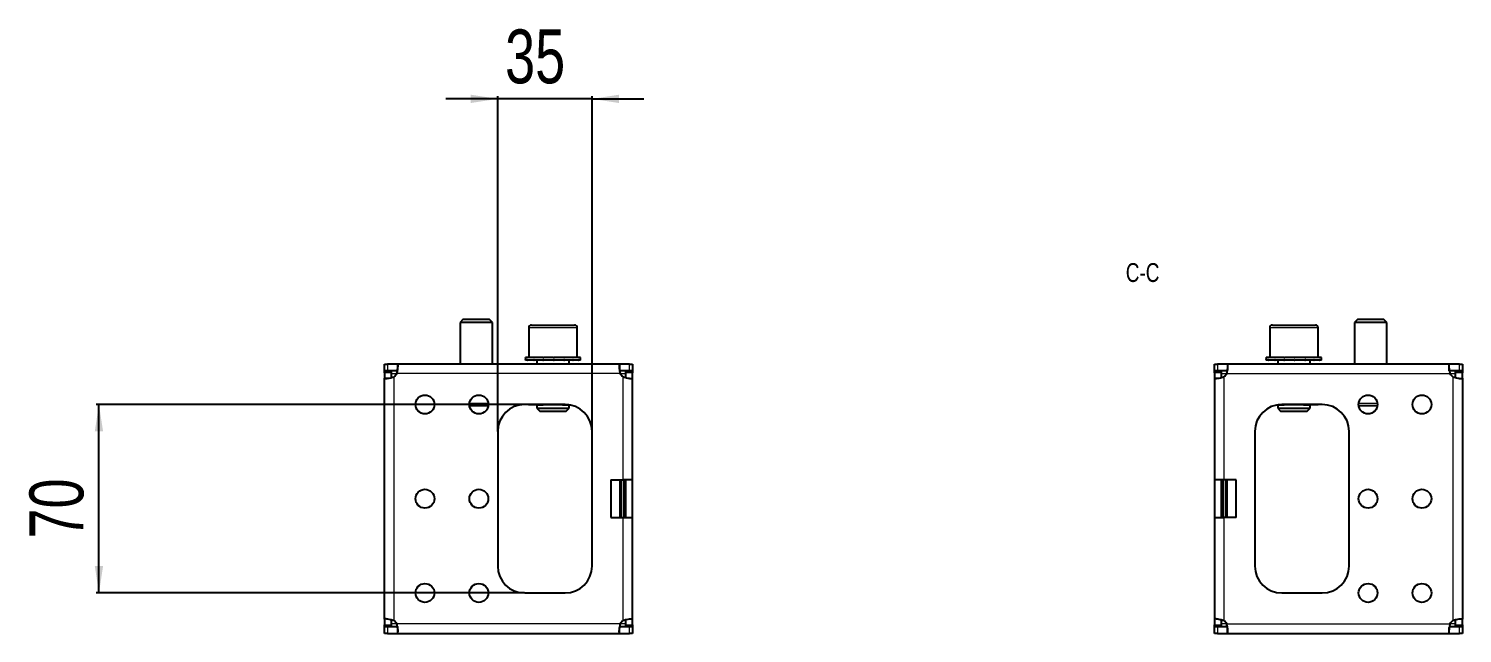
# Model space of a CAD drawing. Header units: millimetres. Extents: x -438 to 2305, y -470 to 586.
# Drawn here: x 1773 to 2305, y 195 to 420 of the extents above; entities that cross this region are included whole.
import ezdxf

# ---------------------------------------------------------------- set-up
doc = ezdxf.new("R2010")
doc.units = ezdxf.units.MM
doc.layers.add('FORMAT', color=7, linetype='Continuous')
doc.styles.add('SLDTEXTSTYLE0', font='TXT', dxfattribs={"width": 0.75})
doc.dimstyles.new('SLDDIMSTYLE0', dxfattribs={"dimtxt": 20, "dimasz": 10, "dimexe": 0, "dimexo": 0.0625, "dimgap": 5, "dimtad": 2, "dimdec": 1, "dimrnd": 1e-09, "dimzin": 12, "dimdsep": 46, "dimtxsty": 'SLDTEXTSTYLE0', "dimsah": 1, "dimcen": 0.09, "dimadec": 0, "dimazin": 3, "dimtfac": 1, "dimtofl": 0, "dimtmove": 0, "dimatfit": 3, "dimfxl": 0, "dimfrac": 2, "dimtolj": 1, "dimtzin": 12, "dimarcsym": 0})
doc.dimstyles.new('SLDDIMSTYLE1', dxfattribs={"dimtxt": 20, "dimasz": 10, "dimexe": 0, "dimexo": 0.0625, "dimgap": 5, "dimtad": 2, "dimdec": 1, "dimrnd": 1e-09, "dimzin": 12, "dimdsep": 46, "dimtxsty": 'SLDTEXTSTYLE0', "dimsah": 1, "dimcen": 0.09, "dimadec": 0, "dimazin": 3, "dimtfac": 1, "dimtmove": 0, "dimatfit": 0, "dimfxl": 0, "dimfrac": 2, "dimtolj": 1, "dimtzin": 12, "dimarcsym": 0})

# ---------------------------------------------------------------- blocks, each defined once
blk = doc.blocks.new('_D_9')
at = {"layer": 'FORMAT'}
for p, q in [((1946.7, 269.96), (1946.7, 394.45)), ((1981.7, 269.96), (1981.7, 394.45)), ((1946.7, 393.45), (1927.47, 393.45)), ((1981.7, 393.45), (1946.7, 393.45)), ((1981.7, 393.45), (2000.93, 393.45))]:
    blk.add_line(p, q, dxfattribs=at)
for points in [[(1946.7, 393.45), (1936.7, 394.99), (1936.7, 391.91)], [(1981.7, 393.45), (1991.7, 391.91), (1991.7, 394.99)]]:
    blk.add_solid(points, dxfattribs=at)
at = {"layer": 'FORMAT', "insert": (1949.42, 419.23), "char_height": 20, "attachment_point": 1, "style": 'SLDTEXTSTYLE0'}
blk.add_mtext('35', dxfattribs=at)
blk = doc.blocks.new('_D_10')
at = {"layer": 'FORMAT'}
for p, q in [((1956.69, 279.95), (1797.69, 279.95)), ((1798.69, 209.95), (1798.69, 279.95)), ((1956.69, 209.95), (1797.69, 209.95))]:
    blk.add_line(p, q, dxfattribs=at)
for points in [[(1798.69, 279.95), (1797.15, 269.95), (1800.23, 269.95)], [(1798.69, 209.95), (1800.23, 219.95), (1797.15, 219.95)]]:
    blk.add_solid(points, dxfattribs=at)
at = {"layer": 'FORMAT', "insert": (1772.91, 230.17), "char_height": 20, "attachment_point": 1, "rotation": 90, "style": 'SLDTEXTSTYLE0'}
blk.add_mtext('70', dxfattribs=at)

msp = doc.modelspace()

# ---------------------------------------------------------------- linework, layer by layer
at = {"color": 7, "linetype": 'Continuous', "lineweight": 25}
for p, q in [((1933.77, 311.45), (1932.7, 310.37)), ((1932.7, 310.37), (1932.7, 294.95)), ((1944.7, 310.37), (1932.7, 310.37)), ((1943.62, 311.45), (1933.77, 311.45)), ((1944.7, 310.37), (1943.62, 311.45)), ((1944.7, 294.95), (1944.7, 310.37)), ((1959.2, 309.45), (1967.59, 309.45)), ((1967.59, 309.45), (1975.2, 309.45)), ((2234.2, 309.45), (2242.54, 309.45)), ((2242.54, 309.45), (2250.2, 309.45)), ((2265.77, 311.45), (2264.7, 310.37)), ((2264.7, 310.37), (2264.7, 294.95)), ((2276.7, 310.37), (2264.7, 310.37)), ((2275.62, 311.45), (2265.77, 311.45)), ((2276.7, 310.37), (2275.62, 311.45)), ((2276.7, 294.95), (2276.7, 310.37)), ((1958.2, 308.45), (1958.2, 297.45)), ((1976.2, 297.45), (1976.2, 308.45)), ((2233.2, 308.45), (2233.2, 297.45)), ((2251.2, 297.45), (2251.2, 308.45)), ((1904.7, 292.45), (1904.7, 294.95)), ((1904.7, 294.95), (1905.81, 294.95)), ((1909.53, 294.95), (1905.81, 294.95)), ((1991.86, 294.95), (1909.53, 294.95)), ((1909.53, 294.95), (1909.53, 292.73)), ((1956.95, 297.45), (1956.95, 296.45)), ((1956.95, 297.45), (1956.95, 297.2)), ((1957.78, 297.45), (1956.95, 297.45)), ((1956.95, 297.45), (1956.95, 297.45)), ((1956.95, 296.45), (1956.95, 296.7)), ((1957.78, 296.45), (1956.95, 296.45)), ((1956.95, 296.45), (1956.95, 296.45)), ((1957.78, 297.45), (1957.88, 297.45)), ((1957.78, 296.45), (1957.88, 296.45)), ((1957.88, 297.45), (1957.88, 297.2)), ((1960.05, 297.45), (1957.88, 297.45)), ((1957.88, 296.45), (1957.88, 296.7)), ((1960.05, 296.45), (1957.88, 296.45)), ((1960.05, 297.45), (1960.23, 297.45)), ((1960.05, 296.45), (1960.23, 296.45)), ((1960.23, 297.45), (1960.23, 297.2)), ((1963.4, 297.45), (1960.23, 297.45)), ((1960.23, 296.45), (1960.23, 296.7)), ((1963.4, 296.45), (1960.23, 296.45)), ((1961.2, 296.45), (1961.2, 294.95)), ((1963.4, 297.45), (1963.64, 297.45)), ((1963.4, 296.45), (1963.64, 296.45)), ((1963.64, 297.45), (1963.64, 297.2)), ((1967.34, 297.45), (1963.64, 297.45)), ((1963.64, 296.45), (1963.64, 296.7)), ((1967.34, 296.45), (1963.64, 296.45)), ((1967.34, 297.45), (1967.63, 297.45)), ((1967.34, 297.45), (1967.41, 297.45)), ((1967.34, 296.45), (1967.49, 296.45)), ((1967.49, 296.45), (1967.59, 296.45)), ((1967.54, 297.45), (1967.59, 297.45)), ((1967.59, 297.45), (1967.59, 297.2)), ((1971.25, 297.45), (1967.59, 297.45)), ((1967.59, 296.45), (1967.59, 296.7)), ((1971.25, 296.45), (1967.59, 296.45)), ((1971.25, 297.45), (1971.48, 297.45)), ((1971.25, 296.45), (1971.48, 296.45)), ((1971.48, 297.45), (1971.48, 297.2)), ((1974.54, 297.45), (1971.48, 297.45)), ((1971.48, 296.45), (1971.48, 296.7)), ((1974.54, 296.45), (1971.48, 296.45)), ((1973.2, 294.95), (1973.2, 296.45)), ((1974.54, 297.45), (1974.71, 297.45)), ((1974.54, 296.45), (1974.71, 296.45)), ((1974.71, 297.45), (1974.71, 297.2)), ((1976.72, 297.45), (1974.71, 297.45)), ((1974.71, 296.45), (1974.71, 296.7)), ((1976.72, 296.45), (1974.71, 296.45)), ((1976.72, 297.45), (1976.81, 297.45)), ((1976.72, 296.45), (1976.81, 296.45)), ((1976.81, 297.45), (1976.81, 297.2)), ((1977.45, 297.45), (1976.81, 297.45)), ((1976.81, 296.45), (1976.81, 296.7)), ((1977.45, 296.45), (1976.81, 296.45)), ((1977.45, 296.45), (1977.45, 297.45)), ((1991.86, 294.95), (1991.86, 292.45)), ((1995.59, 294.95), (1991.86, 294.95)), ((1995.59, 294.95), (1996.7, 294.95)), ((1996.7, 294.95), (1996.7, 292.45)), ((2212.7, 292.45), (2212.7, 294.95)), ((2212.7, 294.95), (2213.81, 294.95)), ((2217.53, 294.95), (2213.81, 294.95)), ((2217.53, 294.95), (2217.53, 292.73)), ((2299.86, 294.95), (2217.53, 294.95)), ((2231.95, 297.45), (2231.95, 296.45)), ((2231.95, 297.45), (2231.95, 297.2)), ((2232.78, 297.45), (2231.95, 297.45)), ((2231.95, 297.45), (2231.95, 297.45)), ((2231.95, 296.45), (2231.95, 296.7)), ((2232.78, 296.45), (2231.95, 296.45)), ((2231.95, 296.45), (2231.95, 296.45)), ((2232.78, 297.45), (2232.88, 297.45)), ((2232.78, 296.45), (2232.88, 296.45)), ((2232.88, 297.45), (2232.88, 297.2)), ((2235.05, 297.45), (2232.88, 297.45)), ((2232.88, 296.45), (2232.88, 296.7)), ((2235.05, 296.45), (2232.88, 296.45)), ((2235.05, 297.45), (2235.23, 297.45)), ((2235.05, 296.45), (2235.23, 296.45)), ((2235.23, 297.45), (2235.23, 297.2)), ((2238.41, 297.45), (2235.23, 297.45)), ((2235.23, 296.45), (2235.23, 296.7)), ((2238.41, 296.45), (2235.23, 296.45)), ((2236.2, 296.45), (2236.2, 294.95)), ((2238.41, 297.45), (2238.64, 297.45)), ((2238.41, 296.45), (2238.64, 296.45)), ((2238.64, 297.45), (2238.64, 297.2)), ((2242.34, 297.45), (2238.64, 297.45)), ((2238.64, 296.45), (2238.64, 296.7)), ((2242.34, 296.45), (2238.64, 296.45)), ((2242.34, 297.45), (2242.58, 297.45)), ((2242.34, 297.45), (2242.42, 297.45)), ((2242.34, 296.45), (2242.49, 296.45)), ((2242.49, 296.45), (2242.59, 296.45)), ((2242.54, 297.45), (2242.59, 297.45)), ((2242.59, 297.45), (2242.59, 297.2)), ((2246.25, 297.45), (2242.59, 297.45)), ((2242.59, 296.45), (2242.59, 296.7)), ((2246.25, 296.45), (2242.59, 296.45)), ((2246.25, 297.45), (2246.48, 297.45)), ((2246.25, 296.45), (2246.48, 296.45)), ((2246.48, 297.45), (2246.48, 297.2)), ((2249.55, 297.45), (2246.48, 297.45)), ((2246.48, 296.45), (2246.48, 296.7)), ((2249.55, 296.45), (2246.48, 296.45)), ((2248.2, 294.95), (2248.2, 296.45)), ((2249.55, 297.45), (2249.72, 297.45)), ((2249.55, 296.45), (2249.72, 296.45)), ((2249.72, 297.45), (2249.72, 297.2)), ((2251.72, 297.45), (2249.72, 297.45)), ((2249.72, 296.45), (2249.72, 296.7)), ((2251.72, 296.45), (2249.72, 296.45)), ((2251.72, 297.45), (2251.81, 297.45)), ((2251.72, 296.45), (2251.81, 296.45)), ((2251.81, 297.45), (2251.81, 297.2)), ((2252.45, 297.45), (2251.81, 297.45)), ((2251.81, 296.45), (2251.81, 296.7)), ((2252.45, 296.45), (2251.81, 296.45)), ((2252.45, 296.45), (2252.45, 297.45)), ((2299.86, 292.45), (2299.86, 294.95)), ((2303.59, 294.95), (2299.86, 294.95)), ((2303.59, 294.95), (2304.7, 294.95)), ((2304.7, 294.95), (2304.7, 292.45)), ((1905.81, 292.45), (1904.7, 292.45)), ((1904.7, 292.45), (1904.7, 292.35)), ((1904.7, 292.35), (1907.2, 292.35)), ((1904.7, 291.74), (1904.7, 292.35)), ((1904.7, 291.74), (1904.7, 289.67)), ((1904.7, 200.22), (1904.7, 289.67)), ((1904.7, 289.67), (1905.79, 289.67)), ((1909.53, 292.45), (1905.81, 292.45)), ((1907.2, 292.35), (1907.2, 291.74)), ((1907.2, 291.74), (1907.2, 289.92)), ((1995.59, 292.45), (1991.86, 292.45)), ((1994.2, 292.35), (1996.7, 292.35)), ((1994.2, 291.74), (1994.2, 292.35)), ((1994.2, 289.9), (1994.2, 291.74)), ((1996.7, 292.45), (1995.59, 292.45)), ((1996.7, 292.35), (1996.7, 292.45)), ((1996.7, 292.35), (1996.7, 291.74)), ((1996.7, 289.67), (1996.7, 291.74)), ((1996.7, 251.95), (1996.7, 289.67)), ((2213.81, 292.45), (2212.7, 292.45)), ((2212.7, 292.45), (2212.7, 292.35)), ((2212.7, 292.35), (2215.2, 292.35)), ((2212.7, 291.74), (2212.7, 292.35)), ((2212.7, 291.74), (2212.7, 289.67)), ((2212.7, 289.67), (2213.79, 289.67)), ((2212.7, 289.67), (2212.7, 251.95)), ((2217.53, 292.45), (2213.81, 292.45)), ((2215.2, 292.35), (2215.2, 291.74)), ((2215.2, 291.74), (2215.2, 289.92)), ((2303.59, 292.45), (2299.86, 292.45)), ((2302.2, 292.35), (2304.7, 292.35)), ((2302.2, 291.74), (2302.2, 292.35)), ((2302.2, 289.9), (2302.2, 291.74)), ((2304.7, 292.45), (2303.59, 292.45)), ((2304.7, 292.35), (2304.7, 292.45)), ((2304.7, 292.35), (2304.7, 291.74)), ((2304.7, 289.67), (2304.7, 291.74)), ((2304.7, 289.67), (2304.7, 200.22)), ((1943.16, 279.45), (1936.23, 279.45)), ((1971.7, 279.95), (1956.7, 279.95)), ((1958.37, 279.85), (1958.35, 279.85)), ((1958.37, 279.85), (1958.37, 279.85)), ((1958.47, 279.85), (1958.37, 279.85)), ((1958.47, 279.95), (1958.47, 279.85)), ((1961.72, 279.85), (1958.47, 279.85)), ((1961.2, 279.85), (1961.2, 278.52)), ((1961.2, 278.52), (1962.27, 277.45)), ((1961.2, 278.52), (1967.49, 278.52)), ((1961.72, 279.85), (1963.62, 279.85)), ((1962.27, 277.45), (1967.44, 277.45)), ((1964.17, 279.85), (1963.62, 279.85)), ((1970.22, 279.85), (1964.17, 279.85)), ((1967.44, 277.45), (1972.12, 277.45)), ((1967.49, 278.52), (1973.2, 278.52)), ((1970.77, 279.85), (1970.22, 279.85)), ((1970.77, 279.85), (1972.67, 279.85)), ((1972.12, 277.45), (1973.2, 278.52)), ((1973.11, 279.85), (1972.67, 279.85)), ((1973.2, 278.52), (1973.2, 279.83)), ((2236.2, 279.83), (2236.2, 278.52)), ((2236.2, 278.52), (2237.27, 277.45)), ((2236.2, 278.52), (2242.45, 278.52)), ((2236.72, 279.85), (2236.29, 279.85)), ((2236.72, 279.85), (2238.62, 279.85)), ((2237.27, 277.45), (2242.41, 277.45)), ((2252.7, 279.95), (2237.7, 279.95)), ((2239.17, 279.85), (2238.62, 279.85)), ((2245.22, 279.85), (2239.17, 279.85)), ((2242.41, 277.45), (2247.12, 277.45)), ((2242.45, 278.52), (2248.2, 278.52)), ((2245.77, 279.85), (2245.22, 279.85)), ((2245.77, 279.85), (2247.67, 279.85)), ((2247.12, 277.45), (2248.2, 278.52)), ((2250.93, 279.85), (2247.67, 279.85)), ((2248.2, 278.52), (2248.2, 279.85)), ((2250.93, 279.85), (2250.93, 279.95)), ((2251.03, 279.85), (2250.93, 279.85)), ((2251.05, 279.85), (2251.03, 279.85)), ((2251.03, 279.85), (2251.03, 279.85)), ((2273.16, 279.45), (2266.23, 279.45)), ((1946.7, 269.95), (1946.7, 219.95)), ((1981.7, 219.95), (1981.7, 269.95)), ((2227.7, 269.95), (2227.7, 219.95)), ((2262.7, 219.95), (2262.7, 269.95)), ((1988.7, 251.95), (1993.2, 251.95)), ((1988.7, 251.95), (1988.7, 237.95)), ((1996.7, 251.95), (1993.2, 251.95)), ((1994.2, 237.95), (1994.2, 251.95)), ((1996.7, 237.95), (1996.7, 251.95)), ((2216.2, 251.95), (2212.7, 251.95)), ((2212.7, 251.95), (2212.7, 237.95)), ((2215.2, 251.95), (2215.2, 237.95)), ((2220.7, 251.95), (2216.2, 251.95)), ((2220.7, 237.95), (2220.7, 251.95)), ((1988.7, 237.95), (1993.2, 237.95)), ((1993.2, 237.95), (1996.7, 237.95)), ((1996.7, 200.22), (1996.7, 237.95)), ((2212.7, 237.95), (2216.2, 237.95)), ((2212.7, 237.95), (2212.7, 200.22)), ((2220.7, 237.95), (2216.2, 237.95)), ((1956.7, 209.95), (1971.7, 209.95)), ((2237.7, 209.95), (2252.7, 209.95)), ((1904.7, 200.22), (1904.7, 198.16)), ((1904.7, 197.55), (1904.7, 198.16)), ((1907.2, 197.55), (1904.7, 197.55)), ((1904.7, 197.55), (1904.7, 197.45)), ((1904.7, 194.95), (1904.7, 197.45)), ((1904.7, 197.45), (1905.81, 197.45)), ((1905.81, 197.45), (1909.53, 197.45)), ((1907.2, 200), (1907.2, 198.16)), ((1907.2, 198.16), (1907.2, 197.55)), ((1909.53, 197.45), (1909.53, 194.95)), ((1991.86, 197.45), (1995.59, 197.45)), ((1991.86, 194.95), (1991.86, 197.16)), ((1994.2, 198.16), (1994.2, 199.98)), ((1994.2, 197.55), (1994.2, 198.16)), ((1996.7, 197.55), (1994.2, 197.55)), ((1995.59, 197.45), (1996.7, 197.45)), ((1996.7, 200.22), (1995.6, 200.22)), ((1996.7, 198.16), (1996.7, 200.22)), ((1996.7, 198.16), (1996.7, 197.55)), ((1996.7, 197.45), (1996.7, 197.55)), ((1996.7, 197.45), (1996.7, 194.95)), ((2212.7, 200.22), (2212.7, 198.16)), ((2212.7, 197.55), (2212.7, 198.16)), ((2215.2, 197.55), (2212.7, 197.55)), ((2212.7, 197.55), (2212.7, 197.45)), ((2212.7, 194.95), (2212.7, 197.45)), ((2212.7, 197.45), (2213.81, 197.45)), ((2213.81, 197.45), (2217.53, 197.45)), ((2215.2, 200), (2215.2, 198.16)), ((2215.2, 198.16), (2215.2, 197.55)), ((2217.53, 194.95), (2217.53, 197.45)), ((2299.86, 197.45), (2303.59, 197.45)), ((2299.86, 194.95), (2299.86, 197.16)), ((2302.2, 198.16), (2302.2, 199.98)), ((2302.2, 197.55), (2302.2, 198.16)), ((2304.7, 197.55), (2302.2, 197.55)), ((2303.59, 197.45), (2304.7, 197.45)), ((2304.7, 200.22), (2303.6, 200.22)), ((2304.7, 198.16), (2304.7, 200.22)), ((2304.7, 198.16), (2304.7, 197.55)), ((2304.7, 197.45), (2304.7, 197.55)), ((2304.7, 197.45), (2304.7, 194.95)), ((1905.81, 194.95), (1904.7, 194.95)), ((1905.81, 194.95), (1909.53, 194.95)), ((1909.53, 194.95), (1991.86, 194.95)), ((1991.86, 194.95), (1995.59, 194.95)), ((1996.7, 194.95), (1995.59, 194.95)), ((2213.81, 194.95), (2212.7, 194.95)), ((2213.81, 194.95), (2217.53, 194.95)), ((2217.53, 194.95), (2299.86, 194.95)), ((2299.86, 194.95), (2303.59, 194.95)), ((2304.7, 194.95), (2303.59, 194.95))]:
    msp.add_line(p, q, dxfattribs=at)
at = {"color": 8, "linetype": 'Continuous', "lineweight": 18}
for p, q in [((1967.63, 308.45), (1958.2, 308.45)), ((1976.2, 308.45), (1967.63, 308.45)), ((2242.58, 308.45), (2233.2, 308.45)), ((2251.2, 308.45), (2242.58, 308.45)), ((1905.81, 294.95), (1905.81, 292.45)), ((1995.59, 292.45), (1995.59, 294.95)), ((2213.81, 294.95), (2213.81, 292.45)), ((2303.59, 292.45), (2303.59, 294.95)), ((1907.2, 291.74), (1904.7, 291.74)), ((1907.2, 291.45), (1909.28, 291.45)), ((1908.2, 199.67), (1908.2, 290.23)), ((1992.11, 291.45), (1909.28, 291.45)), ((1992.11, 291.45), (1994.2, 291.45)), ((1993.2, 251.95), (1993.2, 290.23)), ((1996.7, 291.74), (1994.2, 291.74)), ((2215.2, 291.74), (2212.7, 291.74)), ((2215.2, 291.45), (2217.28, 291.45)), ((2216.2, 290.23), (2216.2, 251.95)), ((2217.28, 291.45), (2300.11, 291.45)), ((2300.11, 291.45), (2302.2, 291.45)), ((2301.2, 290.23), (2301.2, 199.67)), ((2304.7, 291.74), (2302.2, 291.74)), ((1936.23, 280.45), (1943.16, 280.45)), ((1963.62, 279.95), (1963.62, 279.85)), ((1964.17, 279.95), (1964.17, 279.85)), ((1970.22, 279.95), (1970.22, 279.85)), ((1970.77, 279.95), (1970.77, 279.85)), ((2238.62, 279.95), (2238.62, 279.85)), ((2239.17, 279.95), (2239.17, 279.85)), ((2245.22, 279.95), (2245.22, 279.85)), ((2245.77, 279.95), (2245.77, 279.85)), ((2266.23, 280.45), (2273.16, 280.45)), ((1992, 237.95), (1992, 251.95)), ((1992.2, 251.95), (1992.2, 237.95)), ((1992.31, 237.95), (1992.31, 251.95)), ((1992.51, 251.95), (1992.51, 237.95)), ((1993.39, 237.95), (1993.39, 251.95)), ((1993.59, 251.95), (1993.59, 237.95)), ((1993.69, 237.95), (1993.69, 251.95)), ((1993.89, 251.95), (1993.89, 237.95)), ((2215.5, 237.95), (2215.5, 251.95)), ((2215.7, 251.95), (2215.7, 237.95)), ((2215.81, 237.95), (2215.81, 251.95)), ((2216.01, 251.95), (2216.01, 237.95)), ((2216.89, 237.95), (2216.89, 251.95)), ((2217.09, 251.95), (2217.09, 237.95)), ((2217.19, 237.95), (2217.19, 251.95)), ((2217.39, 251.95), (2217.39, 237.95)), ((1993.2, 199.67), (1993.2, 237.95)), ((2216.2, 237.95), (2216.2, 199.67)), ((1904.7, 198.16), (1907.2, 198.16)), ((1905.81, 197.45), (1905.81, 194.95)), ((1909.28, 198.45), (1907.2, 198.45)), ((1992.11, 198.45), (1909.28, 198.45)), ((1994.2, 198.45), (1992.11, 198.45)), ((1994.2, 198.16), (1996.7, 198.16)), ((1995.59, 194.95), (1995.59, 197.45)), ((2212.7, 198.16), (2215.2, 198.16)), ((2213.81, 197.45), (2213.81, 194.95)), ((2217.28, 198.45), (2215.2, 198.45)), ((2217.28, 198.45), (2300.11, 198.45)), ((2302.2, 198.45), (2300.11, 198.45)), ((2302.2, 198.16), (2304.7, 198.16)), ((2303.59, 194.95), (2303.59, 197.45))]:
    msp.add_line(p, q, dxfattribs=at)
at = {"color": 7, "linetype": 'Continuous', "lineweight": 25}
for centre in [(1919.7, 279.95), (1939.7, 279.95), (2269.7, 279.95), (2289.7, 279.95), (1919.7, 244.95), (1939.7, 244.95), (2269.7, 244.95), (2289.7, 244.95), (1919.7, 209.95), (1939.7, 209.95), (2269.7, 209.95), (2289.7, 209.95)]:
    msp.add_circle(centre, 3.5, dxfattribs=at)
for centre, radius, start, end in [((1959.2, 308.45), 1, 90, 180), ((1975.2, 308.45), 1, 0, 90), ((2234.2, 308.45), 1, 90, 180), ((2250.2, 308.45), 1, 0, 90), ((1906.2, 293.1), 3.5, 304.8499, 331.8729), ((1995.2, 293.1), 3.5, 208.1271, 235.1501), ((2214.2, 293.1), 3.5, 304.8499, 331.8729), ((2303.2, 293.1), 3.5, 208.1271, 235.1501), ((1956.7, 269.95), 10, 90, 180), ((1971.7, 269.95), 10, 0, 90), ((2237.7, 269.95), 10, 90, 180), ((2252.7, 269.95), 10, 0, 90), ((1956.7, 219.95), 10, 180, 270), ((1971.7, 219.95), 10, 270, 0), ((2237.7, 219.95), 10, 180, 270), ((2252.7, 219.95), 10, 270, 0), ((1906.2, 196.8), 3.5, 28.1271, 55.1501), ((1995.2, 196.8), 3.5, 124.8499, 151.8729), ((2214.2, 196.8), 3.5, 28.1271, 55.1501), ((2303.2, 196.8), 3.5, 124.8499, 151.8729)]:
    msp.add_arc(centre, radius, start, end, dxfattribs=at)
for points, knots in [([(1909.28, 291.45), (1909.34, 291.71), (1909.44, 292.2), (1909.58, 293.02), (1909.68, 293.73), (1909.7, 294.29), (1909.68, 294.65), (1909.63, 294.9), (1909.56, 294.93), (1909.53, 294.95)], [0, 0, 0, 0, 0.144067, 0.271276, 0.474907, 0.597997, 0.726338, 0.860245, 1, 1, 1, 1]), ([(1956.95, 297.2), (1956.95, 297.24), (1956.95, 297.3), (1956.95, 297.38), (1956.95, 297.43), (1956.95, 297.45)], [0, 0, 0, 0, 0.499981, 0.749988, 1, 1, 1, 1]), ([(1956.95, 296.45), (1956.95, 296.47), (1956.95, 296.51), (1956.95, 296.59), (1956.95, 296.66), (1956.95, 296.7)], [0, 0, 0, 0, 0.2501401, 0.5002802, 1, 1, 1, 1]), ([(1957.88, 297.2), (1957.87, 297.24), (1957.84, 297.3), (1957.81, 297.38), (1957.79, 297.43), (1957.78, 297.45)], [0, 0, 0, 0, 0.499981, 0.749988, 1, 1, 1, 1]), ([(1957.78, 296.45), (1957.79, 296.47), (1957.81, 296.51), (1957.84, 296.59), (1957.87, 296.66), (1957.88, 296.7)], [0, 0, 0, 0, 0.25014, 0.50028, 1, 1, 1, 1]), ([(1960.23, 297.2), (1960.2, 297.24), (1960.15, 297.3), (1960.09, 297.38), (1960.06, 297.43), (1960.05, 297.45)], [0, 0, 0, 0, 0.499981, 0.749988, 1, 1, 1, 1]), ([(1960.05, 296.45), (1960.06, 296.47), (1960.09, 296.51), (1960.15, 296.59), (1960.2, 296.66), (1960.23, 296.7)], [0, 0, 0, 0, 0.25014, 0.50028, 1, 1, 1, 1]), ([(1963.64, 297.2), (1963.6, 297.24), (1963.54, 297.3), (1963.46, 297.38), (1963.42, 297.43), (1963.4, 297.45)], [0, 0, 0, 0, 0.4999808, 0.7499881, 1, 1, 1, 1]), ([(1963.4, 296.45), (1963.42, 296.47), (1963.46, 296.51), (1963.54, 296.59), (1963.6, 296.66), (1963.64, 296.7)], [0, 0, 0, 0, 0.25014, 0.50028, 1, 1, 1, 1]), ([(1967.59, 297.2), (1967.54, 297.24), (1967.48, 297.3), (1967.4, 297.38), (1967.36, 297.43), (1967.34, 297.45)], [0, 0, 0, 0, 0.4999808, 0.7499881, 1, 1, 1, 1]), ([(1967.34, 296.45), (1967.36, 296.47), (1967.4, 296.51), (1967.48, 296.59), (1967.54, 296.66), (1967.59, 296.7)], [0, 0, 0, 0, 0.25014, 0.50028, 1, 1, 1, 1]), ([(1967.59, 297.2), (1967.57, 297.27), (1967.54, 297.4), (1967.5, 297.43), (1967.49, 297.45)], [0, 0, 0, 0, 0.561794, 1, 1, 1, 1]), ([(1967.59, 296.7), (1967.57, 296.62), (1967.54, 296.49), (1967.5, 296.46), (1967.49, 296.45)], [0, 0, 0, 0, 0.561794, 1, 1, 1, 1]), ([(1971.48, 297.2), (1971.44, 297.24), (1971.38, 297.3), (1971.31, 297.38), (1971.27, 297.43), (1971.25, 297.45)], [0, 0, 0, 0, 0.499981, 0.749988, 1, 1, 1, 1]), ([(1971.25, 296.45), (1971.27, 296.47), (1971.31, 296.51), (1971.38, 296.59), (1971.44, 296.66), (1971.48, 296.7)], [0, 0, 0, 0, 0.25014, 0.50028, 1, 1, 1, 1]), ([(1974.71, 297.2), (1974.69, 297.24), (1974.64, 297.3), (1974.59, 297.38), (1974.56, 297.43), (1974.54, 297.45)], [0, 0, 0, 0, 0.499981, 0.749988, 1, 1, 1, 1]), ([(1974.54, 296.45), (1974.56, 296.47), (1974.59, 296.51), (1974.64, 296.59), (1974.69, 296.66), (1974.71, 296.7)], [0, 0, 0, 0, 0.25014, 0.50028, 1, 1, 1, 1]), ([(1976.81, 297.2), (1976.79, 297.24), (1976.77, 297.3), (1976.74, 297.38), (1976.73, 297.43), (1976.72, 297.45)], [0, 0, 0, 0, 0.4999808, 0.7499881, 1, 1, 1, 1]), ([(1976.72, 296.45), (1976.73, 296.47), (1976.74, 296.51), (1976.77, 296.59), (1976.79, 296.66), (1976.81, 296.7)], [0, 0, 0, 0, 0.25014, 0.50028, 1, 1, 1, 1]), ([(1991.86, 294.95), (1991.83, 294.93), (1991.78, 294.89), (1991.71, 294.53), (1991.69, 293.86), (1991.82, 292.76), (1992.01, 291.89), (1992.11, 291.45)], [0, 0, 0, 0, 0.16069, 0.3013121, 0.5219513, 0.7535732, 1, 1, 1, 1]), ([(2217.28, 291.45), (2217.34, 291.71), (2217.44, 292.2), (2217.58, 293.02), (2217.68, 293.73), (2217.7, 294.29), (2217.68, 294.65), (2217.63, 294.9), (2217.56, 294.93), (2217.53, 294.95)], [0, 0, 0, 0, 0.144067, 0.271276, 0.474907, 0.597997, 0.726338, 0.860245, 1, 1, 1, 1]), ([(2231.95, 297.2), (2231.95, 297.24), (2231.95, 297.3), (2231.95, 297.38), (2231.95, 297.43), (2231.95, 297.45)], [0, 0, 0, 0, 0.499981, 0.749988, 1, 1, 1, 1]), ([(2231.95, 296.45), (2231.95, 296.47), (2231.95, 296.51), (2231.95, 296.59), (2231.95, 296.66), (2231.95, 296.7)], [0, 0, 0, 0, 0.25014, 0.50028, 1, 1, 1, 1]), ([(2232.88, 297.2), (2232.87, 297.24), (2232.84, 297.3), (2232.81, 297.38), (2232.79, 297.43), (2232.78, 297.45)], [0, 0, 0, 0, 0.4999808, 0.7499881, 1, 1, 1, 1]), ([(2232.78, 296.45), (2232.79, 296.47), (2232.81, 296.51), (2232.84, 296.59), (2232.87, 296.66), (2232.88, 296.7)], [0, 0, 0, 0, 0.25014, 0.50028, 1, 1, 1, 1]), ([(2235.23, 297.2), (2235.2, 297.24), (2235.16, 297.3), (2235.1, 297.38), (2235.07, 297.43), (2235.05, 297.45)], [0, 0, 0, 0, 0.499981, 0.749988, 1, 1, 1, 1]), ([(2235.05, 296.45), (2235.07, 296.47), (2235.1, 296.51), (2235.16, 296.59), (2235.2, 296.66), (2235.23, 296.7)], [0, 0, 0, 0, 0.25014, 0.50028, 1, 1, 1, 1]), ([(2238.64, 297.2), (2238.6, 297.24), (2238.54, 297.3), (2238.47, 297.38), (2238.43, 297.43), (2238.41, 297.45)], [0, 0, 0, 0, 0.499981, 0.749988, 1, 1, 1, 1]), ([(2238.41, 296.45), (2238.43, 296.47), (2238.47, 296.51), (2238.54, 296.59), (2238.6, 296.66), (2238.64, 296.7)], [0, 0, 0, 0, 0.25014, 0.50028, 1, 1, 1, 1]), ([(2242.59, 297.2), (2242.55, 297.24), (2242.49, 297.3), (2242.4, 297.38), (2242.36, 297.43), (2242.34, 297.45)], [0, 0, 0, 0, 0.499981, 0.749988, 1, 1, 1, 1]), ([(2242.34, 296.45), (2242.36, 296.47), (2242.4, 296.51), (2242.49, 296.59), (2242.55, 296.66), (2242.59, 296.7)], [0, 0, 0, 0, 0.25014, 0.50028, 1, 1, 1, 1]), ([(2242.59, 297.2), (2242.57, 297.27), (2242.54, 297.4), (2242.51, 297.43), (2242.49, 297.45)], [0, 0, 0, 0, 0.561794, 1, 1, 1, 1]), ([(2242.59, 296.7), (2242.57, 296.62), (2242.54, 296.49), (2242.51, 296.46), (2242.49, 296.45)], [0, 0, 0, 0, 0.561794, 1, 1, 1, 1]), ([(2246.48, 297.2), (2246.44, 297.24), (2246.39, 297.3), (2246.31, 297.38), (2246.27, 297.43), (2246.25, 297.45)], [0, 0, 0, 0, 0.499981, 0.749988, 1, 1, 1, 1]), ([(2246.25, 296.45), (2246.27, 296.47), (2246.31, 296.51), (2246.39, 296.59), (2246.44, 296.66), (2246.48, 296.7)], [0, 0, 0, 0, 0.2501401, 0.5002802, 1, 1, 1, 1]), ([(2249.72, 297.2), (2249.69, 297.24), (2249.65, 297.3), (2249.59, 297.38), (2249.56, 297.43), (2249.55, 297.45)], [0, 0, 0, 0, 0.499981, 0.749988, 1, 1, 1, 1]), ([(2249.55, 296.45), (2249.56, 296.47), (2249.59, 296.51), (2249.65, 296.59), (2249.69, 296.66), (2249.72, 296.7)], [0, 0, 0, 0, 0.25014, 0.50028, 1, 1, 1, 1]), ([(2251.81, 297.2), (2251.8, 297.24), (2251.77, 297.3), (2251.74, 297.38), (2251.73, 297.43), (2251.72, 297.45)], [0, 0, 0, 0, 0.4999808, 0.7499881, 1, 1, 1, 1]), ([(2251.72, 296.45), (2251.73, 296.47), (2251.74, 296.51), (2251.77, 296.59), (2251.8, 296.66), (2251.81, 296.7)], [0, 0, 0, 0, 0.25014, 0.50028, 1, 1, 1, 1]), ([(2299.86, 294.95), (2299.83, 294.93), (2299.78, 294.89), (2299.71, 294.53), (2299.69, 293.86), (2299.82, 292.76), (2300.01, 291.89), (2300.11, 291.45)], [0, 0, 0, 0, 0.16069, 0.301312, 0.521951, 0.753573, 1, 1, 1, 1]), ([(1904.7, 289.67), (1904.72, 289.66), (1904.77, 289.63), (1905.17, 289.61), (1905.88, 289.65), (1906.98, 289.87), (1907.78, 290.1), (1908.2, 290.23)], [0, 0, 0, 0, 0.17084, 0.319217, 0.548103, 0.767822, 1, 1, 1, 1]), ([(1993.2, 290.23), (1993.65, 290.1), (1994.46, 289.88), (1995.37, 289.69), (1995.96, 289.62), (1996.36, 289.6), (1996.64, 289.61), (1996.68, 289.65), (1996.7, 289.67)], [0, 0, 0, 0, 0.2541487, 0.4482127, 0.5749082, 0.7088724, 0.8504677, 1, 1, 1, 1]), ([(2212.7, 289.67), (2212.72, 289.66), (2212.77, 289.63), (2213.17, 289.61), (2213.88, 289.65), (2214.98, 289.87), (2215.78, 290.1), (2216.2, 290.23)], [0, 0, 0, 0, 0.17084, 0.319217, 0.548103, 0.767822, 1, 1, 1, 1]), ([(2301.2, 290.23), (2301.65, 290.1), (2302.46, 289.88), (2303.37, 289.69), (2303.96, 289.62), (2304.36, 289.6), (2304.64, 289.61), (2304.68, 289.65), (2304.7, 289.67)], [0, 0, 0, 0, 0.254149, 0.448213, 0.574908, 0.708872, 0.850468, 1, 1, 1, 1]), ([(1958.35, 279.85), (1958.3, 279.85), (1958.22, 279.86), (1958.08, 279.89), (1958.01, 279.93), (1957.99, 279.95)], [0, 0, 0, 0, 0.418107, 0.837733, 1, 1, 1, 1]), ([(1961.72, 279.85), (1961.65, 279.85), (1961.54, 279.85), (1961.47, 279.92), (1961.45, 279.95)], [0, 0, 0, 0, 0.594904, 1, 1, 1, 1]), ([(2247.95, 279.95), (2247.93, 279.92), (2247.88, 279.87), (2247.77, 279.85), (2247.69, 279.85), (2247.67, 279.85)], [0, 0, 0, 0, 0.319957, 0.82406, 1, 1, 1, 1]), ([(2251.41, 279.95), (2251.36, 279.92), (2251.26, 279.87), (2251.14, 279.85), (2251.07, 279.85), (2251.05, 279.85)], [0, 0, 0, 0, 0.34226, 0.7273166, 1, 1, 1, 1]), ([(1908.2, 199.67), (1907.74, 199.79), (1906.93, 200.01), (1906.02, 200.21), (1905.43, 200.27), (1905.03, 200.3), (1904.75, 200.28), (1904.72, 200.24), (1904.7, 200.22)], [0, 0, 0, 0, 0.254149, 0.448213, 0.574908, 0.708872, 0.850468, 1, 1, 1, 1]), ([(1909.53, 194.95), (1909.56, 194.97), (1909.61, 195.01), (1909.68, 195.36), (1909.71, 196.03), (1909.57, 197.14), (1909.38, 198), (1909.28, 198.45)], [0, 0, 0, 0, 0.16069, 0.3013121, 0.5219513, 0.7535732, 1, 1, 1, 1]), ([(1992.11, 198.45), (1992.06, 198.19), (1991.96, 197.7), (1991.81, 196.87), (1991.71, 196.16), (1991.69, 195.6), (1991.71, 195.24), (1991.77, 195), (1991.83, 194.96), (1991.86, 194.95)], [0, 0, 0, 0, 0.144067, 0.271276, 0.474907, 0.597997, 0.726338, 0.860245, 1, 1, 1, 1]), ([(1996.7, 200.22), (1996.67, 200.24), (1996.63, 200.26), (1996.23, 200.28), (1995.51, 200.24), (1994.42, 200.02), (1993.61, 199.79), (1993.2, 199.67)], [0, 0, 0, 0, 0.17084, 0.319217, 0.548103, 0.767822, 1, 1, 1, 1]), ([(2216.2, 199.67), (2215.74, 199.79), (2214.93, 200.01), (2214.02, 200.21), (2213.43, 200.27), (2213.03, 200.3), (2212.75, 200.28), (2212.72, 200.24), (2212.7, 200.22)], [0, 0, 0, 0, 0.254149, 0.448213, 0.574908, 0.708872, 0.850468, 1, 1, 1, 1]), ([(2217.53, 194.95), (2217.56, 194.97), (2217.61, 195.01), (2217.68, 195.36), (2217.71, 196.03), (2217.57, 197.14), (2217.38, 198), (2217.28, 198.45)], [0, 0, 0, 0, 0.16069, 0.3013121, 0.5219513, 0.7535732, 1, 1, 1, 1]), ([(2300.11, 198.45), (2300.06, 198.19), (2299.96, 197.7), (2299.81, 196.87), (2299.71, 196.16), (2299.69, 195.6), (2299.71, 195.24), (2299.77, 195), (2299.83, 194.96), (2299.86, 194.95)], [0, 0, 0, 0, 0.144067, 0.271276, 0.474907, 0.597997, 0.726338, 0.860245, 1, 1, 1, 1]), ([(2304.7, 200.22), (2304.67, 200.24), (2304.63, 200.26), (2304.23, 200.28), (2303.51, 200.24), (2302.42, 200.02), (2301.61, 199.79), (2301.2, 199.67)], [0, 0, 0, 0, 0.17084, 0.319217, 0.548103, 0.767822, 1, 1, 1, 1])]:
    msp.add_open_spline(points, degree=3, knots=knots, dxfattribs=at)

# ---------------------------------------------------------------- texts
at = {"layer": 'FORMAT', "insert": (2186.03, 332.45), "char_height": 7, "attachment_point": 2, "style": 'SLDTEXTSTYLE0'}
msp.add_mtext('C-C', dxfattribs=at)

# ---------------------------------------------------------------- dimensions: what is measured, and where the dimension line sits
at = {"layer": 'FORMAT'}
dim = msp.add_linear_dim(base=(1946.7, 393.45), p1=(1981.7, 269.95), p2=(1946.7, 269.95), dimstyle='SLDDIMSTYLE1', dxfattribs=at)
dim.commit()
dim.dimension.update_dxf_attribs({"geometry": '_D_9', "text_midpoint": (1964.2, 393.45), "dimtype": 160})
dim = msp.add_linear_dim(base=(1798.69, 279.95), p1=(1956.7, 209.95), p2=(1956.7, 279.95), angle=90, dimstyle='SLDDIMSTYLE0', dxfattribs=at)
dim.commit()
dim.dimension.update_dxf_attribs({"geometry": '_D_10', "text_midpoint": (1798.69, 244.95), "dimtype": 160})

doc.saveas('drawing.dxf')
